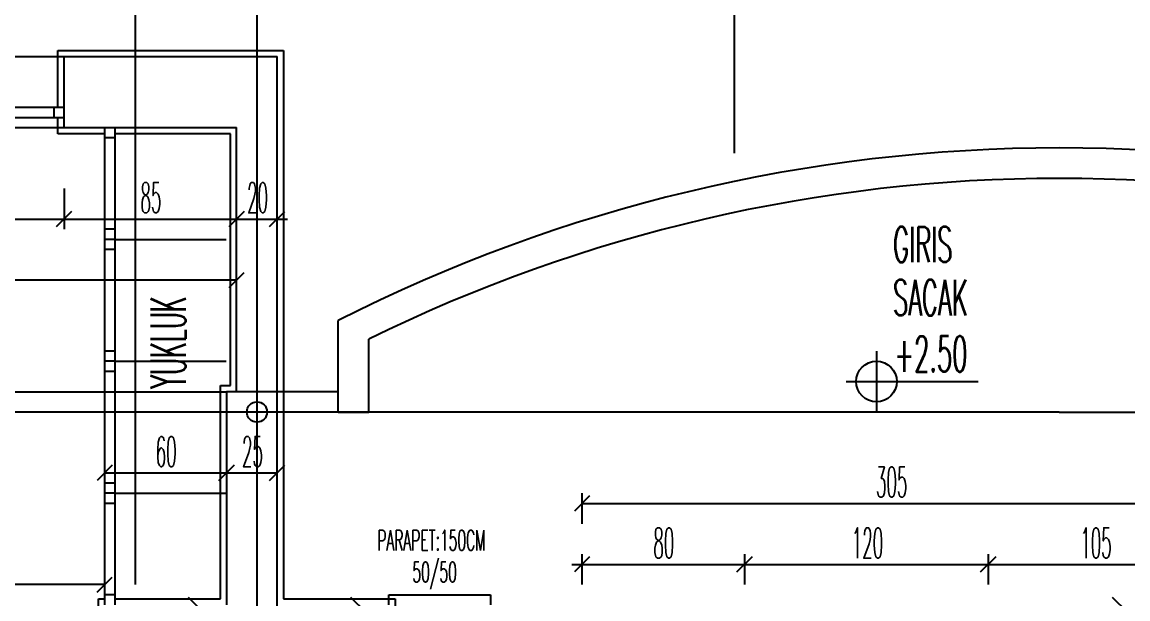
# Model space of a CAD drawing. Extents: x 78 to 306, y -397 to 18.
# Drawn here: x 273.216 to 273.3249, y -396.478 to -396.4212 of the extents above; entities that cross this region are included whole.
import ezdxf

# ---------------------------------------------------------------- set-up
doc = ezdxf.new("R2010")
doc.units = 0
doc.header["$LTSCALE"] = 0.5
doc.header["$MEASUREMENT"] = 0
for name, pattern in [('DASHDOT2', [0.5, 0.25, -0.125, 0, -0.125]), ('DASHED', [0.75, 0.5, -0.25]), ('DOT2', [0.125, 0, -0.125])]:
    doc.linetypes.add(name, pattern=pattern)
doc.layers.get('0').update_dxf_attribs({"linetype": 'CONTINUOUS'})
for name, color, linetype in [('AKS', 5, 'DASHDOT2'), ('ASHADE', 7, 'CONTINUOUS'), ('DUVAR', 6, 'CONTINUOUS'), ('IZDUSUM', 2, 'DOT2'), ('KAPI', 1, 'CONTINUOUS'), ('KOLON', 4, 'CONTINUOUS'), ('MERDIVEN', 3, 'CONTINUOUS'), ('OLCU', 31, 'CONTINUOUS'), ('SIVA', 7, 'CONTINUOUS'), ('TARAMA', 8, 'CONTINUOUS')]:
    doc.layers.add(name, color=color, linetype=linetype)
doc.styles.add('ICMEKAN', font='romans.shx', dxfattribs={"width": 0.55, "height": 0.2})
doc.styles.add('OLCU', font='romans.shx', dxfattribs={"width": 0.6, "height": 0.125})
doc.styles.add('OLCUIC', font='ROMANS.SHX', dxfattribs={"width": 0.4, "height": 0.15})

msp = doc.modelspace()

# ---------------------------------------------------------------- linework, layer by layer
at = {"color": 0, "linetype": 'ByBlock'}
for p, q in [((273.220893941935, -396.4398098737721), (273.219393941935, -396.4413098737721)), ((273.219393941935, -396.4413098737721), (273.220893941935, -396.4398098737721)), ((273.237893941935, -396.4398098737721), (273.236393941935, -396.4413098737721)), ((273.236393941935, -396.4413098737721), (273.237893941935, -396.4398098737721)), ((273.240393941935, -396.4413098737721), (273.241893941935, -396.4398098737721)), ((273.236393941935, -396.4473098737721), (273.237893941935, -396.4458098737721)), ((273.224893941935, -396.4648098737721), (273.223393941935, -396.4663098737721)), ((273.236893941935, -396.4648098737721), (273.235393941935, -396.4663098737721)), ((273.235393941935, -396.4663098737721), (273.236893941935, -396.4648098737721)), ((273.240393941935, -396.4663098737721), (273.241893941935, -396.4648098737721)), ((273.271893941935, -396.4678098737721), (273.270393941935, -396.4693098737721)), ((273.271893941935, -396.4738098737721), (273.270393941935, -396.4753098737721)), ((273.287893941935, -396.4738098737721), (273.286393941935, -396.4753098737721)), ((273.286393941935, -396.4753098737721), (273.287893941935, -396.4738098737721)), ((273.311893941935, -396.4738098737721), (273.310393941935, -396.4753098737721)), ((273.310393941935, -396.4753098737721), (273.311893941935, -396.4738098737721)), ((273.223393941935, -396.4773098737721), (273.224893941935, -396.4758098737721)), ((273.233893941935, -396.4793098737721), (273.232393941935, -396.4778098737721)), ((273.249893941935, -396.4793098737721), (273.248393941935, -396.4778098737721)), ((273.324893941935, -396.4793098737721), (273.323393941935, -396.4778098737721))]:
    msp.add_line(p, q, dxfattribs=at)
at = {"layer": 'AKS'}
for p, q in [((273.2271439419354, -396.3515598737721), (273.2271439419354, -396.8395598737721)), ((273.2681439419354, -396.8395598737721), (273.2681439419354, -396.3515598737721)), ((273.3181439419353, -396.8395598737721), (273.3181439419353, -396.3515598737721)), ((273.2391439419354, -396.3555598737721), (273.2391439419354, -396.8355598737721)), ((273.2751439419354, -396.8355598737721), (273.2751439419354, -396.3555598737721)), ((273.3181439419353, -396.4595598737721), (273.0221439419361, -396.4595598737721)), ((273.3181439419353, -396.4595598737721), (273.6141439419346, -396.4595598737721))]:
    msp.add_line(p, q, dxfattribs=at)
at = {"layer": 'ASHADE'}
msp.add_circle((273.2391439419353, -396.4595598737721), 0.0009999999999999432, dxfattribs=at)
at = {"layer": 'DUVAR'}
for p, q in [((273.2201439419388, -396.4245598737758), (273.2411439419272, -396.4245598737758)), ((273.2201439419388, -396.4315598737743), (273.2201439419388, -396.4245598737758)), ((273.2411439419282, -396.4575598737721), (273.2411439419272, -396.4245598737758)), ((273.2201439419388, -396.431559873776), (273.2371439419312, -396.4315598737762)), ((273.2371439419302, -396.4575598737721), (273.2371439419312, -396.4315598737762))]:
    msp.add_line(p, q, dxfattribs=at)
at = {"layer": 'IZDUSUM', "ltscale": 0.6}
msp.add_line((273.1391439419353, -396.4575598737758), (273.2361439419353, -396.4575598737758), dxfattribs=at)
at = {"layer": 'KAPI'}
for p, q in [((273.2041439419357, -396.424559873776), (273.2201439419359, -396.424559873776)), ((273.2041439419357, -396.4295598737762), (273.2201439419359, -396.4295598737762)), ((273.2191439419358, -396.4295598737762), (273.2191439419358, -396.4305598737762)), ((273.2041439419357, -396.4305598737762), (273.2201439419359, -396.4305598737762)), ((273.2041439419357, -396.4315598737761), (273.2201439419359, -396.4315598737761)), ((273.2241439419312, -396.43155987378), (273.2241439419355, -396.478559873775)), ((273.2251439419313, -396.43155987378), (273.2251439419355, -396.4785598737749)), ((273.2251439419453, -396.4325598737778), (273.2241439419453, -396.4325598737778)), ((273.2251439419452, -396.4415598737734), (273.2241439419453, -396.4415598737734)), ((273.2251439419452, -396.4425598737735), (273.2241439419453, -396.4425598737735)), ((273.2251439419452, -396.4435598737734), (273.2241439419453, -396.4435598737734)), ((273.2471439419354, -396.4595598737759), (273.2471439419349, -396.4505598737721)), ((273.2501439419356, -396.4595598737762), (273.2501439419356, -396.4523999430706)), ((273.2251439419391, -396.4535598737741), (273.2241439419391, -396.4535598737741)), ((273.300143941935, -396.4535598737721), (273.300143941935, -396.4595598737721)), ((273.300143941935, -396.4535598737721), (273.300143941935, -396.4595598737721)), ((273.2251439419391, -396.4545598737741), (273.2241439419391, -396.4545598737741)), ((273.2471439419357, -396.4595598737759), (273.2471439419354, -396.4552997095516)), ((273.2251439419391, -396.4555598737741), (273.2241439419391, -396.4555598737741)), ((273.2471439419354, -396.4575598737763), (273.2411439419283, -396.4575598737769)), ((273.297143941935, -396.4565598737721), (273.3101439419351, -396.4565598737721)), ((273.297143941935, -396.4565598737721), (273.310143941935, -396.4565598737721)), ((273.2471439419354, -396.4595598737762), (273.2501439419356, -396.4595598737762)), ((273.2251439419391, -396.4665598737741), (273.2241439419391, -396.4665598737741)), ((273.2251439419391, -396.4675598737741), (273.2241439419391, -396.4675598737741)), ((273.2251439419391, -396.4685598737741), (273.2241439419391, -396.4685598737741)), ((273.2251439419391, -396.4775598737741), (273.2241439419391, -396.4775598737741)), ((273.2521439419337, -396.4785598737798), (273.2521439419337, -396.4775598737797)), ((273.2521439419337, -396.4775598737797), (273.2621439419337, -396.4775598737797)), ((273.2621439419337, -396.4775598737797), (273.2621439419337, -396.4785598737798))]:
    msp.add_line(p, q, dxfattribs=at)
at = {"layer": 'KAPI', "linetype": 'DASHED', "ltscale": 0.4}
msp.add_line((273.2861439419351, -396.6315598737721), (273.2861439419351, -396.4320840608356), dxfattribs=at)
at = {"layer": 'KAPI'}
msp.add_circle((273.300143941935, -396.4565598737721), 0.002000000000000029, dxfattribs=at)
msp.add_circle((273.300143941935, -396.4565598737721), 0.002000000000000029, dxfattribs=at)
for centre, radius, start, end in [((273.3181299180958, -396.5902660095654), 0.1567061364139614, 89.99487252489386, 116.9355436543225), ((273.3181579657748, -396.5902660095654), 0.1567061364139614, 63.06445634567752, 90.00512747510615), ((273.3181306267126, -396.5903817048288), 0.1538218316261668, 89.99504032644056, 116.2304937721986), ((273.318157257158, -396.5903817048288), 0.1538218316261668, 63.76950622780137, 90.00495967355943)]:
    msp.add_arc(centre, radius, start, end, dxfattribs=at)
at = {"layer": 'KOLON', "linetype": 'DASHED', "ltscale": 0.4}
msp.add_line((273.286143941935, -396.4025598737721), (273.286143941935, -396.4340840608355), dxfattribs=at)
at = {"layer": 'KOLON'}
for p, q in [((273.2411439419353, -396.4575598737721), (273.2361439419353, -396.4575598737721)), ((273.2361439419353, -396.4575598737721), (273.2361439419353, -396.4785598737756)), ((273.2411439419353, -396.4835598737721), (273.2411439419353, -396.4575598737721))]:
    msp.add_line(p, q, dxfattribs=at)
at = {"layer": 'OLCU', "ltscale": 1.4}
for p, q in [((273.220143941935, -396.4375598737721), (273.220143941935, -396.4415598737721)), ((273.103143941935, -396.4405598737721), (273.242143941935, -396.4405598737721)), ((273.204143941935, -396.4405598737721), (273.220143941935, -396.4405598737721)), ((273.220143941935, -396.4405598737721), (273.237143941935, -396.4405598737721)), ((273.237143941935, -396.4405598737721), (273.241143941935, -396.4405598737721)), ((273.138143941935, -396.4465598737721), (273.237143941935, -396.4465598737721)), ((273.224143941935, -396.4655598737721), (273.236143941935, -396.4655598737721)), ((273.236143941935, -396.4655598737721), (273.241143941935, -396.4655598737721)), ((273.271143941935, -396.4675598737721), (273.271143941935, -396.4705598737721)), ((273.271143941935, -396.4685598737721), (273.332143941935, -396.4685598737721)), ((273.271143941935, -396.4735598737721), (273.271143941935, -396.4765598737721)), ((273.287143941935, -396.4735598737721), (273.287143941935, -396.4765598737721)), ((273.311143941935, -396.4735598737721), (273.311143941935, -396.4765598737721)), ((273.270143941935, -396.4745598737721), (273.333143941935, -396.4745598737721)), ((273.271143941935, -396.4745598737721), (273.287143941935, -396.4745598737721)), ((273.287143941935, -396.4745598737721), (273.311143941935, -396.4745598737721)), ((273.311143941935, -396.4745598737721), (273.332143941935, -396.4745598737721)), ((273.224143941935, -396.4765598737721), (273.138143941935, -396.4765598737721))]:
    msp.add_line(p, q, dxfattribs=at)
at = {"layer": 'SIVA', "ltscale": 1.4}
for p, q in [((273.2195439419388, -396.4295598737762), (273.2195439419388, -396.4239598737758)), ((273.2195439419388, -396.4239598737758), (273.2417439419273, -396.4239598737758)), ((273.2417439419273, -396.4239598737758), (273.2417439419281, -396.4575598737721)), ((273.2195439419388, -396.432159873776), (273.2195439419388, -396.4305598737762)), ((273.2241439419313, -396.432159873776), (273.2195439419388, -396.432159873776)), ((273.2365439419312, -396.4321598737762), (273.2251439419313, -396.4321598737761)), ((273.2365439419302, -396.4569598737721), (273.2365439419312, -396.4321598737762)), ((273.2355439419353, -396.4779598737756), (273.2355439419353, -396.4569598737721)), ((273.2355439419353, -396.4569598737721), (273.2365439419302, -396.4569598737721)), ((273.2417439419281, -396.4575598737721), (273.2417439419337, -396.4779598737746)), ((273.2235439419355, -396.4835598737721), (273.2235439419355, -396.4779598737751)), ((273.2235439419355, -396.4779598737751), (273.2241439419354, -396.4779598737751)), ((273.2251439419354, -396.4779598737751), (273.2355439419353, -396.4779598737756)), ((273.2417439419337, -396.4779598737746), (273.2527439419342, -396.4779598737763)), ((273.2527439419342, -396.4779598737763), (273.252743941933, -396.4805598737799))]:
    msp.add_line(p, q, dxfattribs=at)
at = {"layer": 'TARAMA'}
for p, q in [((273.2251141335827, -396.4425598737721), (273.2361141335826, -396.4425598737721)), ((273.2251141335827, -396.4545598737721), (273.2361141335826, -396.4545598737721)), ((273.2251141335827, -396.4675598737721), (273.2361141335826, -396.4675598737721))]:
    msp.add_line(p, q, dxfattribs=at)

# ---------------------------------------------------------------- texts
at = {"layer": 'KAPI', "style": 'OLCU', "width": 0.5}
for s, p in [('GIRIS', (273.30177126749, -396.4448178208324)), ('SACAK', (273.30177126749, -396.4500435869455)), ('+2.50', (273.3018989506467, -396.4555896914342))]:
    msp.add_text(s, height=0.0035, dxfattribs=at).set_placement(p)
at = {"layer": 'KAPI', "linetype": 'Continuous', "style": 'ICMEKAN', "width": 0.5}
for s, p in [('PARAPET:150CM', (273.2509911240919, -396.4731826543356)), ('50/50', (273.2544468244031, -396.4763230264891))]:
    msp.add_text(s, height=0.002, dxfattribs=at).set_placement(p)
at = {"layer": 'MERDIVEN', "linetype": 'ByBlock', "style": 'OLCU', "width": 0.5}
msp.add_text('YUKLUK', height=0.0035, rotation=90, dxfattribs=at).set_placement((273.2321556656919, -396.4572407034274))
at = {"layer": 'OLCU', "style": 'OLCUIC', "width": 0.4}
for s, p in [('85', (273.2276725133636, -396.4399598737721)), ('20', (273.2381725133636, -396.4399598737721)), ('60', (273.2291725133636, -396.4649598737721)), ('25', (273.2376725133636, -396.4649598737721)), ('305', (273.3001010847922, -396.4679598737721)), ('80', (273.2781725133636, -396.4739598737721)), ('120', (273.2977153705065, -396.4739598737721)), ('105', (273.3202153705064, -396.4739598737721))]:
    msp.add_text(s, height=0.003, dxfattribs=at).set_placement(p)

doc.saveas('drawing.dxf')
